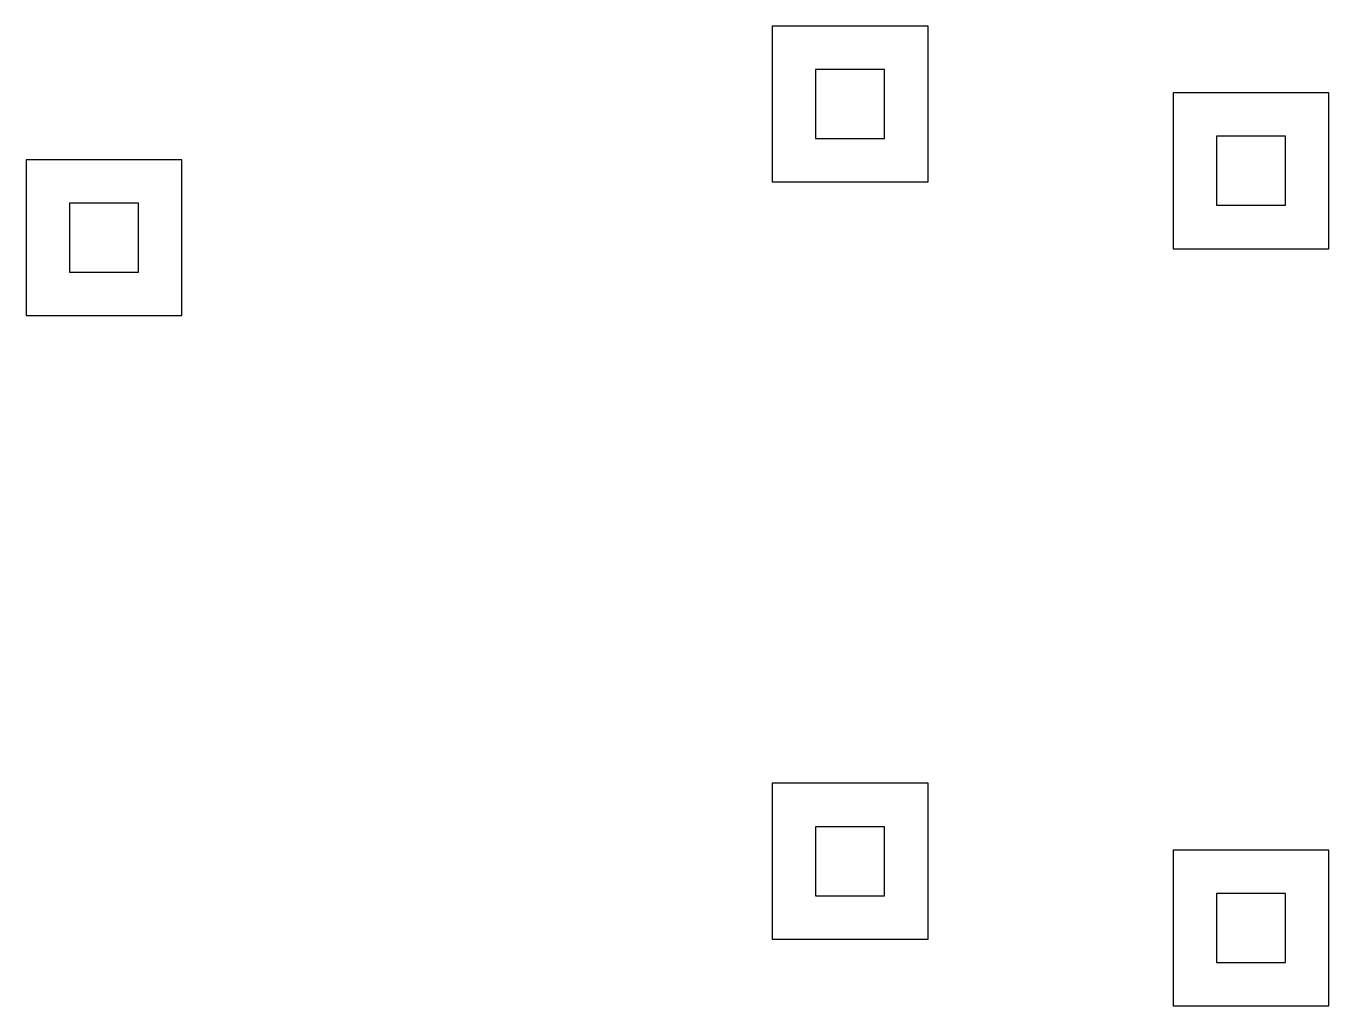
# Model space of a CAD drawing. Header units: millimetres. Extents: x 8 to 66.5, y -6 to 38.
import ezdxf

# ---------------------------------------------------------------- set-up
doc = ezdxf.new("R2010")
doc.units = ezdxf.units.MM

msp = doc.modelspace()

# ---------------------------------------------------------------- linework, layer by layer
for p, q in [((48.5, 38), (41.5, 38)), ((41.5, 38), (41.5, 31)), ((48.5, 31), (48.5, 38)), ((46.55, 36.05), (43.45, 36.05)), ((43.45, 36.05), (43.45, 32.95)), ((46.55, 32.95), (46.55, 36.05)), ((66.5, 35), (59.5, 35)), ((59.5, 35), (59.5, 28)), ((66.5, 28), (66.5, 35)), ((43.45, 32.95), (46.55, 32.95)), ((64.55, 33.05), (61.45, 33.05)), ((61.45, 33.05), (61.45, 29.95)), ((64.55, 29.95), (64.55, 33.05)), ((15, 32), (8, 32)), ((8, 32), (8, 25)), ((15, 25), (15, 32)), ((41.5, 31), (48.5, 31)), ((13.05, 30.05), (9.95, 30.05)), ((9.95, 30.05), (9.95, 26.95)), ((13.05, 26.95), (13.05, 30.05)), ((61.45, 29.95), (64.55, 29.95)), ((59.5, 28), (66.5, 28)), ((9.95, 26.95), (13.05, 26.95)), ((8, 25), (15, 25)), ((48.5, 4), (41.5, 4)), ((41.5, 4), (41.5, -3)), ((48.5, -3), (48.5, 4)), ((46.55, 2.05), (43.45, 2.05)), ((43.45, 2.05), (43.45, -1.05)), ((46.55, -1.05), (46.55, 2.05)), ((66.5, 1), (59.5, 1)), ((59.5, 1), (59.5, -6)), ((66.5, -6), (66.5, 1)), ((43.45, -1.05), (46.55, -1.05)), ((64.55, -0.95), (61.45, -0.95)), ((61.45, -0.95), (61.45, -4.05)), ((64.55, -4.05), (64.55, -0.95)), ((41.5, -3), (48.5, -3)), ((61.45, -4.05), (64.55, -4.05)), ((59.5, -6), (66.5, -6))]:
    msp.add_line(p, q)

doc.saveas('drawing.dxf')
